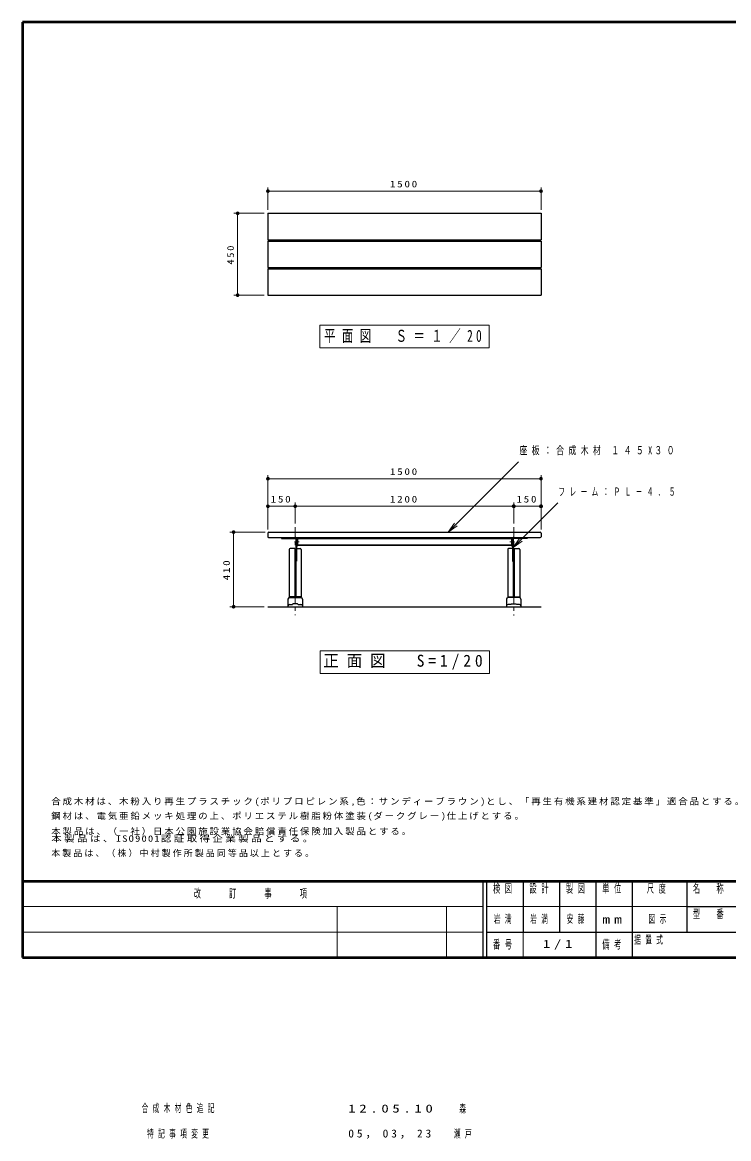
# Model space of a CAD drawing. Units: millimetres on the paper, scale 1:20. Extents: x -745 to 12, y -50 to 257.
# Drawn here: x -365 to -171, y -49.8 to 257 of the extents above; entities that cross this region are included whole.
import ezdxf
from ezdxf.enums import TextEntityAlignment as Align

# ---------------------------------------------------------------- set-up
doc = ezdxf.new("R2010")
doc.units = ezdxf.units.MM
doc.linetypes.add('USER2', pattern=[6, 3, -1, 1, -1])
doc.layers.add('LY_1', color=7, linetype='Continuous', lineweight=25)
doc.layers.add('LY_2', color=7, linetype='Continuous', lineweight=13)
doc.styles.add('ＭＳ ゴシック', font='')
doc.styles.get('ＭＳ ゴシック').set_extended_font_data('MS Gothic')

# ---------------------------------------------------------------- blocks, each defined once
blk = doc.blocks.new('open_arrow')
at = {"color": 0, "linetype": 'Continuous', "lineweight": -2}
blk.add_lwpolyline([(7.5, 1.25), (0, 0), (7.5, -1.25)], dxfattribs=at)
blk = doc.blocks.new('filled_dot')
at = {"color": 0, "linetype": 'Continuous', "lineweight": -2, "const_width": 1.25}
blk.add_lwpolyline([(-0.625, 0, 1), (0.625, 0, 1)], format="xyb", close=True, dxfattribs=at)

msp = doc.modelspace()

# ---------------------------------------------------------------- linework, layer by layer
at = {"layer": 'LY_1', "lineweight": 13}
for p, q in [((-297.562, 205.518), (-297.562, 211.613)), ((-297.562, 210.613), (-222.562, 210.613)), ((-222.562, 205.518), (-222.562, 211.613)), ((-298.562, 204.518), (-306.878, 204.518)), ((-305.878, 182.018), (-305.878, 204.518)), ((-298.562, 182.018), (-306.878, 182.018)), ((-236.812, 173.81), (-283.312, 173.81)), ((-283.312, 173.81), (-283.312, 167.51)), ((-236.812, 167.51), (-236.812, 173.81)), ((-283.312, 167.51), (-236.812, 167.51)), ((-248.095, 116.91), (-228.742, 136.263)), ((-297.562, 117.66), (-297.562, 132.586)), ((-222.562, 117.66), (-222.562, 132.586)), ((-297.562, 131.586), (-222.562, 131.586)), ((-297.562, 124.012), (-290.062, 124.012)), ((-290.062, 119.293), (-290.062, 125.012)), ((-290.062, 124.012), (-230.062, 124.012)), ((-230.212, 112.702), (-217.948, 124.966)), ((-230.062, 119.293), (-230.062, 125.012)), ((-230.062, 124.012), (-222.562, 124.012)), ((-298.312, 116.91), (-307.984, 116.91)), ((-306.984, 96.41), (-306.984, 116.91)), ((-289.462, 113.417), (-230.662, 113.417)), ((-298.562, 96.41), (-307.984, 96.41)), ((-236.688, 84.328), (-283.188, 84.328)), ((-283.188, 84.328), (-283.188, 78.028)), ((-236.688, 78.028), (-236.688, 84.328)), ((-283.188, 78.028), (-236.688, 78.028))]:
    msp.add_line(p, q, dxfattribs=at)
at = {"layer": 'LY_1'}
for p, q in [((-297.562, 204.518), (-297.562, 197.268)), ((-297.562, 204.518), (-222.562, 204.518)), ((-222.562, 204.518), (-222.562, 197.268)), ((-297.562, 197.268), (-222.562, 197.268)), ((-297.562, 196.893), (-222.562, 196.893)), ((-297.562, 196.893), (-297.562, 189.643)), ((-222.562, 196.893), (-222.562, 189.643)), ((-297.562, 189.643), (-222.562, 189.643)), ((-297.562, 189.268), (-222.562, 189.268)), ((-297.562, 189.268), (-297.562, 182.018)), ((-222.562, 189.268), (-222.562, 182.018)), ((-297.562, 182.018), (-222.562, 182.018)), ((-297.562, 116.66), (-297.562, 115.66)), ((-297.312, 116.91), (-222.812, 116.91)), ((-222.562, 116.66), (-222.562, 115.66)), ((-297.312, 115.41), (-222.812, 115.41)), ((-293.799, 115.41), (-293.799, 115.184)), ((-293.799, 115.184), (-289.912, 115.184)), ((-289.912, 115.184), (-289.912, 98.91)), ((-289.687, 115.385), (-289.462, 115.385)), ((-289.687, 115.385), (-289.687, 108.954)), ((-289.462, 115.385), (-289.462, 113.184)), ((-289.462, 115.184), (-230.662, 115.184)), ((-261.162, 115.41), (-261.162, 115.184)), ((-258.962, 115.41), (-258.962, 115.184)), ((-230.437, 115.385), (-230.662, 115.385)), ((-230.662, 115.385), (-230.662, 113.184)), ((-230.437, 115.385), (-230.437, 108.954)), ((-230.212, 115.184), (-230.212, 98.91)), ((-226.324, 115.184), (-230.212, 115.184)), ((-226.324, 115.41), (-226.324, 115.184)), ((-291.712, 112.16), (-291.712, 99.16)), ((-290.212, 112.41), (-291.462, 112.41)), ((-290.212, 112.41), (-290.212, 98.91)), ((-289.912, 112.16), (-290.212, 112.16)), ((-289.687, 113.184), (-289.462, 113.184)), ((-289.687, 112.41), (-288.662, 112.41)), ((-289.462, 113.337), (-230.662, 113.337)), ((-288.412, 112.16), (-288.412, 99.16)), ((-231.712, 112.16), (-231.712, 99.16)), ((-230.437, 112.41), (-231.462, 112.41)), ((-230.662, 113.184), (-230.437, 113.184)), ((-230.212, 112.16), (-229.912, 112.16)), ((-229.912, 112.41), (-228.662, 112.41)), ((-229.912, 112.41), (-229.912, 98.91)), ((-228.412, 112.16), (-228.412, 99.16)), ((-289.687, 108.954), (-289.912, 108.954)), ((-230.437, 108.954), (-230.212, 108.954)), ((-292.062, 98.46), (-292.062, 96.41)), ((-290.212, 99.16), (-291.712, 99.16)), ((-291.612, 98.91), (-288.512, 98.91)), ((-288.412, 99.16), (-289.912, 99.16)), ((-288.062, 98.46), (-288.062, 96.41)), ((-232.062, 98.46), (-232.062, 96.41)), ((-231.712, 99.16), (-230.212, 99.16)), ((-228.512, 98.91), (-231.612, 98.91)), ((-229.912, 99.16), (-228.412, 99.16)), ((-228.062, 98.46), (-228.062, 96.41)), ((-297.562, 96.41), (-222.562, 96.41)), ((-292.062, 96.609), (-292.062, 96.41)), ((-291.612, 97.06), (-290.853, 97.06)), ((-290.741, 97.13), (-290.783, 97.089)), ((-289.412, 97.16), (-290.712, 97.16)), ((-289.341, 97.089), (-289.383, 97.13)), ((-289.271, 97.06), (-288.512, 97.06)), ((-288.062, 96.609), (-288.062, 96.41)), ((-232.062, 96.609), (-232.062, 96.41)), ((-230.853, 97.06), (-231.612, 97.06)), ((-230.783, 97.089), (-230.741, 97.13)), ((-230.712, 97.16), (-229.412, 97.16)), ((-229.383, 97.13), (-229.341, 97.089)), ((-228.512, 97.06), (-229.27, 97.06)), ((-228.062, 96.609), (-228.062, 96.41))]:
    msp.add_line(p, q, dxfattribs=at)
at = {"layer": 'LY_1', "linetype": 'USER2', "lineweight": 13}
for p, q in [((-290.062, 118.293), (-290.062, 94.061)), ((-230.062, 118.293), (-230.062, 93.969)), ((-290.269, 114.285), (-288.962, 114.285)), ((-229.855, 114.285), (-231.161, 114.285))]:
    msp.add_line(p, q, dxfattribs=at)
at = {"layer": 'LY_1'}
for centre, radius, start, end in [((-297.312, 116.66), 0.25, 90, 180), ((-222.812, 116.66), 0.25, 0, 90), ((-297.312, 115.66), 0.25, 179.99999, 270), ((-289.912, 115.184), 0.225, 0, 90), ((-230.212, 115.184), 0.225, 90, 180), ((-222.812, 115.66), 0.25, 270, 0), ((-291.462, 112.16), 0.25, 90, 180), ((-288.662, 112.16), 0.25, 0, 90), ((-231.462, 112.16), 0.25, 90, 180), ((-228.662, 112.16), 0.25, 0, 90), ((-291.612, 98.46), 0.45, 89.99998, 179.99996), ((-288.512, 98.46), 0.45, 0, 89.99998), ((-231.612, 98.46), 0.45, 90.00002, 180), ((-228.512, 98.46), 0.45, 0.00004, 90.00002), ((-291.612, 96.609), 0.45, 89.99998, 179.99996), ((-290.853, 97.16), 0.1, 269.99996, 315), ((-290.671, 97.06), 0.1, 89.99998, 134.99996), ((-289.453, 97.06), 0.1, 44.99995, 89.99998), ((-289.271, 97.16), 0.1, 224.99952, 269.99996), ((-288.512, 96.609), 0.45, 0, 89.99998), ((-231.612, 96.609), 0.45, 90.00002, 180), ((-230.853, 97.16), 0.1, 270.00004, 315.00048), ((-230.67, 97.06), 0.1, 90.00002, 135.00006), ((-229.453, 97.06), 0.1, 45.00004, 90.00002), ((-229.27, 97.16), 0.1, 225, 270.00004), ((-228.512, 96.609), 0.45, 0.00004, 90.00002)]:
    msp.add_arc(centre, radius, start, end, dxfattribs=at)
at = {"layer": 'LY_2', "lineweight": 50}
for p, q in [((0, 257), (-365, 257)), ((-365, 257), (-365, 0)), ((-365, 21), (0, 21)), ((-365, 0), (0, 0))]:
    msp.add_line(p, q, dxfattribs=at)
at = {"layer": 'LY_2', "color": 211, "lineweight": 25}
for p, q in [((-238.5, 21), (-238.5, 0)), ((-237.5, 21), (-237.5, 0)), ((-227.5, 21), (-227.5, 7)), ((-217.5, 21), (-217.5, 7)), ((-207.5, 21), (-207.5, 0)), ((-197.5, 21), (-197.5, 7)), ((-182.5, 21), (-182.5, 7)), ((-182.5, 14), (-70, 14)), ((-237.5, 7), (0, 7))]:
    msp.add_line(p, q, dxfattribs=at)
at = {"layer": 'LY_2'}
for p, q in [((-365, 14), (-238.5, 14)), ((-278.5, 14), (-278.5, 0)), ((-248.5, 14), (-248.5, 0)), ((-237.5, 14), (-182.5, 14)), ((-365, 7), (-238.5, 7)), ((-227.5, 7), (-227.5, 0))]:
    msp.add_line(p, q, dxfattribs=at)
at = {"layer": 'LY_2', "lineweight": 25}
msp.add_line((-197.5, 7), (-197.5, 0), dxfattribs=at)

# ---------------------------------------------------------------- block references
at = {"layer": 'LY_1', "lineweight": 13, "xscale": 0.4, "yscale": 0.4}
for p in [(-297.562, 210.613), (-297.562, 131.586), (-297.562, 124.012)]:
    msp.add_blockref('filled_dot', p, dxfattribs=at)
at = {"layer": 'LY_1', "lineweight": 13}
for name, p, xscale, yscale, rotation in [('filled_dot', (-222.562, 210.613), 0.4, 0.4, 180), ('filled_dot', (-305.878, 204.518), 0.4, 0.4, 270), ('filled_dot', (-305.878, 182.018), 0.4, 0.4, 90), ('filled_dot', (-222.562, 131.586), 0.4, 0.4, 180), ('filled_dot', (-290.062, 124.012), 0.4, 0.4, 180), ('filled_dot', (-230.062, 124.012), 0.431, 0.431, 180), ('filled_dot', (-222.562, 124.012), 0.431, 0.431, 180), ('filled_dot', (-306.984, 116.91), 0.4, 0.4, 270), ('open_arrow', (-248.095, 116.91), 0.4, 0.4, 45), ('open_arrow', (-230.212, 112.702), 0.4, 0.4, 45), ('filled_dot', (-306.984, 96.41), 0.4, 0.4, 90)]:
    msp.add_blockref(name, p, dxfattribs=dict(at, xscale=xscale, yscale=yscale, rotation=rotation))

# ---------------------------------------------------------------- texts
at = {"layer": 'LY_1', "style": 'ＭＳ ゴシック', "width": 0.6}
msp.add_text('森', height=2.199, dxfattribs=at).set_placement((-245, -41.509), align=Align.MIDDLE_LEFT)
at = {"layer": 'LY_1', "style": 'ＭＳ ゴシック'}
for s, insert, char_height, attachment_point in [('\\T1.33;\\W1.2;1500', (-260.062, 211.613), 1.833, 8), ('\\T1.56;\\W0.7;平面図\u3000Ｓ＝１／20', (-260.062, 170.66), 3.299, 5), ('\\T1.56;\\W0.7;座板：合成木材\\~１４５X３０', (-228.477, 139.263), 2.199, 4), ('\\T1.33;\\W1.2;1500', (-260.062, 132.586), 1.833, 8), ('\\T1.64;\\W0.6;フレーム：ＰＬ－４．５', (-217.781, 127.966), 2.199, 4), ('\\T1.33;\\W1.2;150', (-293.812, 125.012), 1.833, 8), ('\\T1.33;\\W1.2;1200', (-260.062, 125.012), 1.833, 8), ('\\T1.33;\\W1.2;150', (-226.312, 125.012), 1.833, 8), ('\\T1.5;\\W0.95;正面図\u3000S=1/20', (-259.938, 81.178), 3.299, 5), ('\\T1.2;\\W1.05;合成木材は、木粉入り再生プラスチック(ポリプロピレン系,色：サンディーブラウン)とし、「再生有機系建材認定基準」適合品とする。', (-357.06, 41.576), 1.76, 7), ('\\T1.2;\\W1.05;鋼材は、電気亜鉛メッキ処理の上、ポリエステル樹脂粉体塗装(ダークグレー)仕上げとする。', (-357.06, 37.576), 1.76, 7), ('\\T1.2;\\W1.05;本製品は、（一社）日本公園施設業協会賠償責任保険加入製品とする。', (-357.06, 33.576), 1.76, 7), ('\\T1.23;\\W1.2;本製品は、ISO9001認証取得企業製品とする。', (-357.06, 33.576), 1.76, 1), ('\\T1.23;本製品は、（株）中村製作所製品同等品以上とする。', (-357.06, 29.576), 1.76, 1), ('\\T1.64;\\W0.6;岩満', (-232.5, 10.5), 2.199, 5), ('\\T1.64;\\W0.6;岩満', (-222.5, 10.5), 2.199, 5), ('\\T1.64;\\W0.6;安藤', (-212.5, 10.5), 2.199, 5), ('\\T1.64;\\W0.6;図示', (-190, 10.5), 2.199, 5), ('\\T1.64;\\W0.6;据置式', (-197, 6), 2.199, 1), ('\\T1.5;\\W1.35;1/1', (-217.5, 3.5), 2.199, 5), ('\\T1.64;\\W0.6;合成木材色追記', (-332.25, -41.509), 2.199, 4), ('\\T1.5;\\W1.35;12.05.10', (-275.5, -41.509), 2.199, 4), ('\\T1.64;\\W0.6;特記事項変更', (-330.75, -48.509), 2.199, 4), ('\\T1.5;\\W1.05;05，03，23', (-275.5, -48.509), 2.199, 4), ('\\T1.64;\\W0.6;瀬戸', (-246.5, -48.509), 2.199, 4)]:
    msp.add_mtext(s, dxfattribs=dict(at, insert=insert, char_height=char_height, attachment_point=attachment_point))
at = {"layer": 'LY_1', "char_height": 1.833, "attachment_point": 8, "rotation": 90, "style": 'ＭＳ ゴシック'}
for s, insert in [('\\T1.33;\\W1.15;450', (-306.878, 193.268)), ('\\T1.33;\\W1.2;410', (-307.984, 106.66))]:
    msp.add_mtext(s, dxfattribs=dict(at, insert=insert))
at = {"layer": 'LY_2', "color": 4, "char_height": 2.346, "style": 'ＭＳ ゴシック'}
for s, insert, attachment_point in [('\\T1.64;\\W0.6;改\u3000\u3000訂\u3000\u3000事\u3000\u3000項', (-301.75, 17.5), 5), ('\\T1.64;\\W0.6;検図', (-232.5, 20.167), 2), ('\\T1.64;\\W0.6;設計', (-222.5, 20.167), 2), ('\\T1.64;\\W0.6;製図', (-212.5, 20.167), 2), ('\\T1.64;\\W0.6;単位', (-202.5, 20.167), 2), ('\\T1.64;\\W0.6;尺度', (-190.25, 20.167), 2), ('\\T1.64;\\W0.6;名\u3000称', (-176, 20.167), 2), ('\\T1.64;\\W0.6;型\u3000番', (-176, 13.167), 2), ('\\T1.5;\\W1.35;mm', (-202.5, 10.5), 5), ('\\T1.64;\\W0.6;番号', (-232.5, 3.5), 5), ('\\T1.64;\\W0.6;備考', (-202.5, 3.5), 5)]:
    msp.add_mtext(s, dxfattribs=dict(at, insert=insert, attachment_point=attachment_point))

doc.saveas('drawing.dxf')
